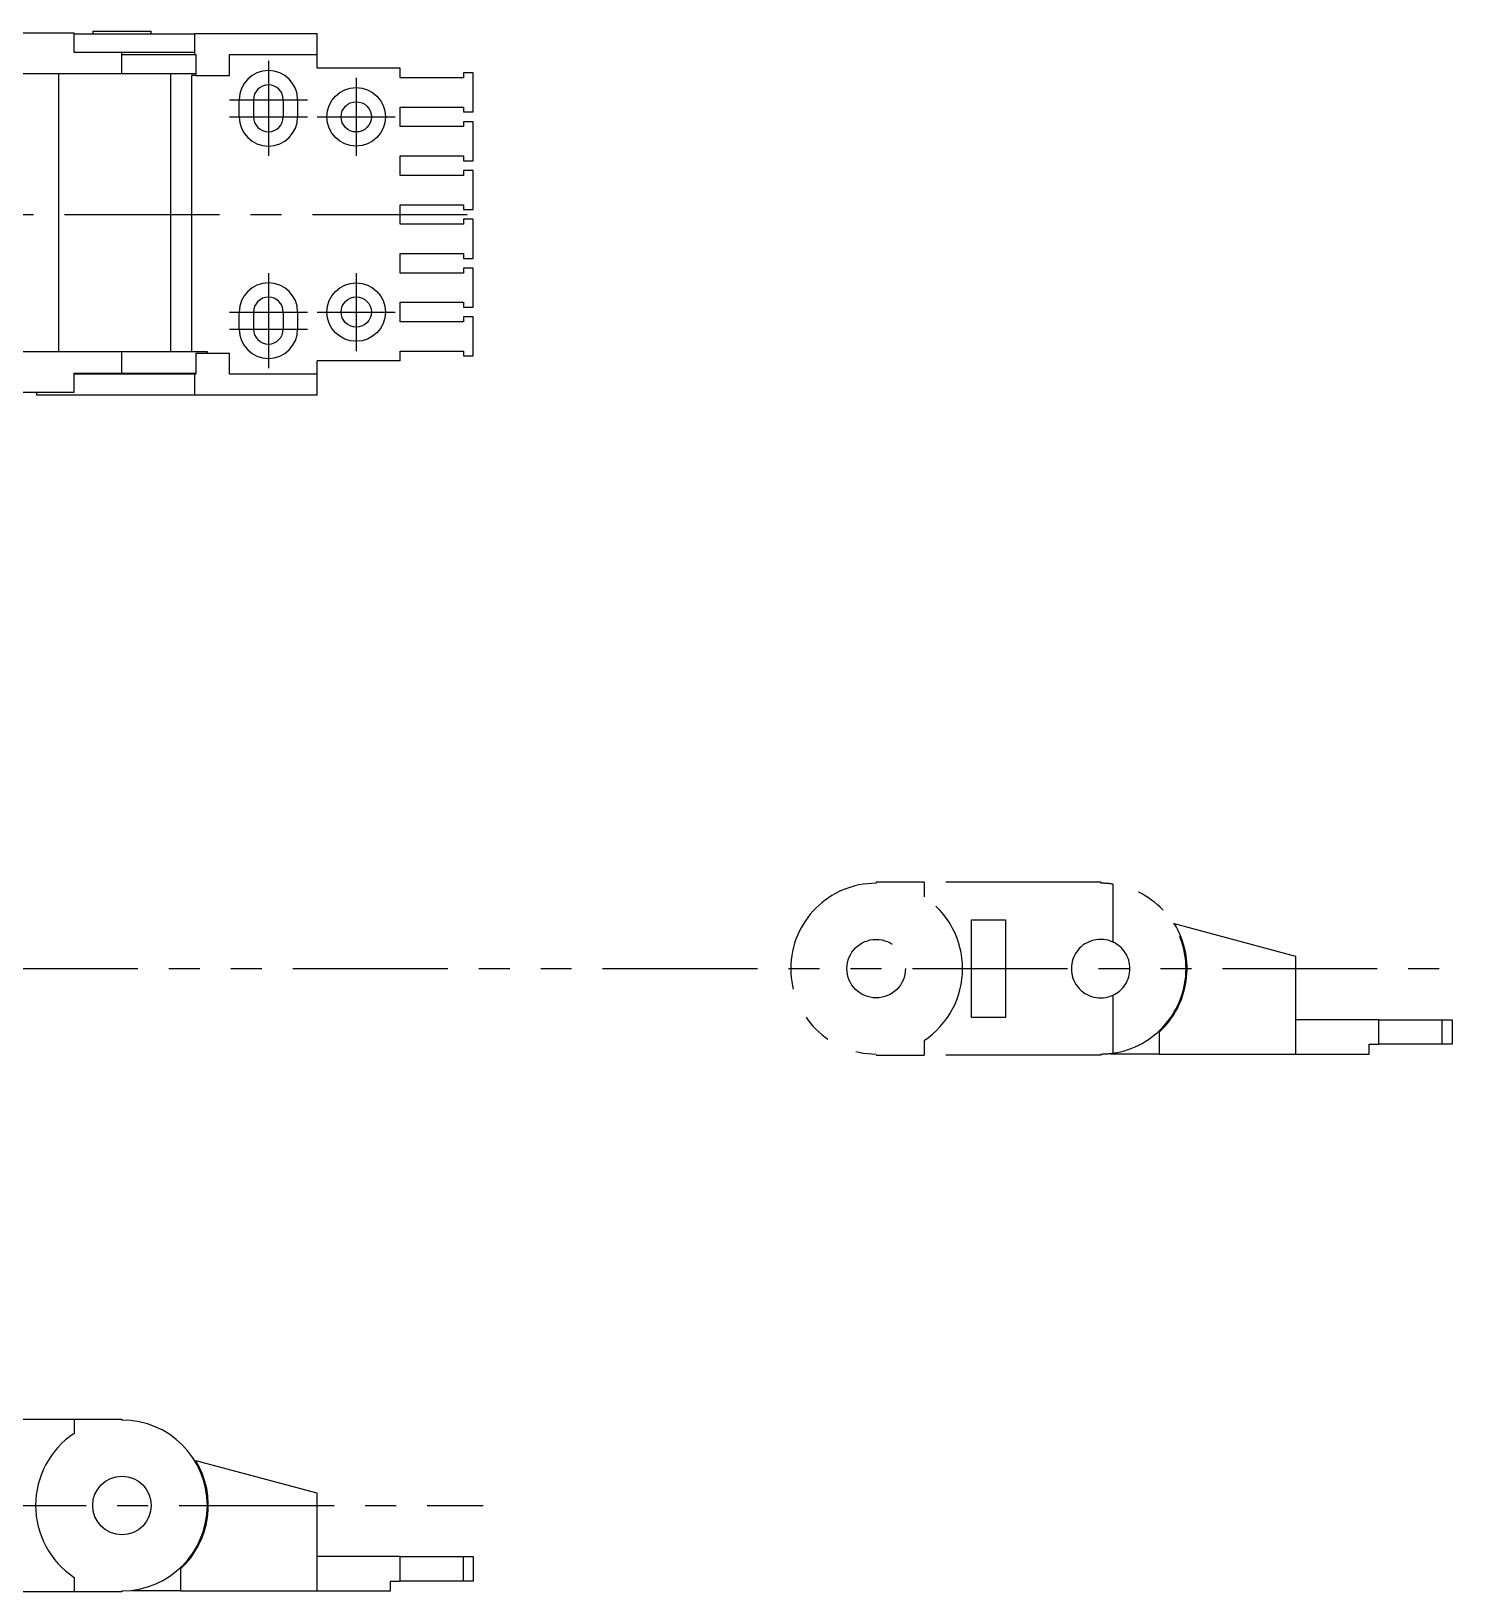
# Model space of a CAD drawing. Extents: x -175 to 589, y -294 to 74.
# Drawn here: x 296 to 589.1, y -245.4 to 74.4 of the extents above; entities that cross this region are included whole.
import ezdxf

# ---------------------------------------------------------------- set-up
doc = ezdxf.new("R2010")
doc.units = 0
doc.linetypes.add('CENTER', pattern=[50.8, 31.75, -6.35, 6.35, -6.35])
doc.linetypes.add('PHANTOM', pattern=[63.5, 31.75, -6.35, 6.35, -6.35, 6.35, -6.35])
doc.layers.get('0').update_dxf_attribs({"linetype": 'CONTINUOUS'})
doc.layers.add('CENTER', color=1, linetype='CONTINUOUS')

msp = doc.modelspace()

# ---------------------------------------------------------------- linework, layer by layer
at = {"color": 7, "linetype": 'CONTINUOUS'}
for p, q in [((304.786736, 74), (268.586736, 74)), ((304.786736, 70.05), (304.786736, 74)), ((304.786744, 73.85), (329.451669, 73.85)), ((308.586736, 74.4), (320.586736, 74.4)), ((308.586736, 74.4), (308.586736, 73.85)), ((320.586736, 73.85), (320.586736, 74.4)), ((329.451669, 73.85), (329.451669, 69.6)), ((354.586736, 73.85), (329.451669, 73.85)), ((354.586736, 69.6), (354.586736, 73.85)), ((314.586736, 70.05), (304.786736, 70.05)), ((314.586736, 65.7), (314.586736, 70.05)), ((329.451669, 70.05), (314.586736, 70.05)), ((314.586736, 69.6), (329.451669, 69.6)), ((329.451669, 69.6), (329.732352, 69.6)), ((329.732352, 69.6), (329.732352, 65.35)), ((336.586736, 69.6), (354.586736, 69.6)), ((336.586736, 65.35), (336.586736, 69.6)), ((354.586736, 66.85), (354.586736, 69.6)), ((286.586736, 65.7), (314.586736, 65.7)), ((301.586736, 65.7), (301.586736, 8.7)), ((314.586736, 65.7), (329.732352, 65.7)), ((324.586736, 8.7), (324.586736, 65.7)), ((328.835947, 65.35), (328.835947, 8.7)), ((329.732352, 65.35), (328.835947, 65.35)), ((329.732352, 65.35), (336.586736, 65.35)), ((371.586736, 66.85), (354.586736, 66.85)), ((371.586736, 64.85), (371.586736, 66.85)), ((384.586736, 64.85), (371.586736, 64.85)), ((386.586736, 65.85), (384.586736, 65.85)), ((384.586736, 65.85), (384.586736, 64.85)), ((386.586736, 57.85), (386.586736, 65.85)), ((338.586736, 56.85), (338.586736, 60.35)), ((341.536736, 60.35), (341.536736, 56.85)), ((347.636736, 60.35), (347.636736, 56.85)), ((350.586736, 60.35), (350.586736, 56.85)), ((371.586736, 58.85), (384.586736, 58.85)), ((371.586736, 54.85), (371.586736, 58.85)), ((384.586736, 58.85), (384.586736, 57.85)), ((384.586736, 57.85), (386.586736, 57.85)), ((384.586736, 54.85), (371.586736, 54.85)), ((386.586736, 55.85), (384.586736, 55.85)), ((384.586736, 55.85), (384.586736, 54.85)), ((386.586736, 47.85), (386.586736, 55.85)), ((371.586736, 48.85), (384.586736, 48.85)), ((371.586736, 44.85), (371.586736, 48.85)), ((384.586736, 48.85), (384.586736, 47.85)), ((384.586736, 44.85), (371.586736, 44.85)), ((384.586736, 47.85), (386.586736, 47.85)), ((386.586736, 45.85), (384.586736, 45.85)), ((384.586736, 45.85), (384.586736, 44.85)), ((386.586736, 37.85), (386.586736, 45.85)), ((371.586736, 34.85), (371.586736, 38.85)), ((371.586736, 38.85), (384.586736, 38.85)), ((384.586736, 38.85), (384.586736, 37.85)), ((384.586736, 37.85), (386.586736, 37.85)), ((384.586736, 35.85), (384.586736, 34.85)), ((386.586736, 35.85), (384.586736, 35.85)), ((386.586736, 27.85), (386.586736, 35.85)), ((384.586736, 34.85), (371.586736, 34.85)), ((371.586736, 28.85), (384.586736, 28.85)), ((371.586736, 24.85), (371.586736, 28.85)), ((384.586736, 28.85), (384.586736, 27.85)), ((384.586736, 27.85), (386.586736, 27.85)), ((384.586736, 25.85), (384.586736, 24.85)), ((386.586736, 25.85), (384.586736, 25.85)), ((386.586736, 17.85), (386.586736, 25.85)), ((384.586736, 24.85), (371.586736, 24.85)), ((338.586736, 13.35), (338.586736, 16.85)), ((341.536736, 16.85), (341.536736, 13.35)), ((347.636736, 16.85), (347.636736, 13.35)), ((350.586736, 16.85), (350.586736, 13.35)), ((371.586736, 18.85), (384.586736, 18.85)), ((371.586736, 14.85), (371.586736, 18.85)), ((384.586736, 18.85), (384.586736, 17.85)), ((384.586736, 17.85), (386.586736, 17.85)), ((384.586736, 14.85), (371.586736, 14.85)), ((384.586736, 15.85), (384.586736, 14.85)), ((386.586736, 15.85), (384.586736, 15.85)), ((386.586736, 7.85), (386.586736, 15.85)), ((314.586736, 8.7), (286.586736, 8.7)), ((314.586736, 4.35), (314.586736, 8.7)), ((332.086736, 8.7), (314.586736, 8.7)), ((329.732352, 8.35), (329.732352, 4.1)), ((336.586736, 8.35), (329.732352, 8.35)), ((332.086736, 8.35), (332.086736, 8.7)), ((336.586736, 4.1), (336.586736, 8.35)), ((371.586736, 6.85), (354.586736, 6.85)), ((354.586736, 4.1), (354.586736, 6.85)), ((371.586736, 8.85), (384.586736, 8.85)), ((371.586736, 6.85), (371.586736, 8.85)), ((384.586736, 8.85), (384.586736, 7.85)), ((384.586736, 7.85), (386.586736, 7.85)), ((304.786736, 4.35), (314.586736, 4.35)), ((304.786736, 0.4), (304.786736, 4.35)), ((329.451669, 4.1), (304.786744, 4.1)), ((308.586736, 4.35), (308.586736, 4.1)), ((314.586736, 4.35), (329.732352, 4.35)), ((320.586736, 4.1), (320.586736, 4.35)), ((324.586736, 4.1), (324.586736, 4.35)), ((329.451669, 4.1), (329.451669, -0.15)), ((329.732352, 4.1), (329.451669, 4.1)), ((354.586736, 4.1), (336.586736, 4.1)), ((354.586736, -0.15), (354.586736, 4.1)), ((268.586736, 0.4), (304.786736, 0.4)), ((297.086736, 0.4), (297.086736, -0.15)), ((329.451669, -0.15), (297.086736, -0.15)), ((354.586736, -0.15), (329.451669, -0.15)), ((268.586736, -210), (304.786736, -210)), ((304.786736, -210), (314.586736, -210)), ((304.786736, -210), (304.786736, -212.960597)), ((314.586736, -210), (314.586736, -210.2)), ((354.586736, -225.2), (329.732352, -218.540288)), ((354.586736, -245.2), (354.586736, -225.2)), ((371.586736, -238.2), (354.586736, -238.2)), ((371.586736, -243.2), (371.586736, -238.2)), ((371.586736, -238.2), (384.586736, -238.2)), ((384.586736, -243.2), (384.586736, -238.2)), ((384.586736, -238.2), (386.586736, -238.2)), ((386.586736, -238.2), (386.586736, -243.2)), ((304.786736, -242.439403), (304.786736, -245.4)), ((326.586736, -240.711149), (326.586736, -245.2)), ((304.786736, -245.4), (268.586736, -245.4)), ((314.586736, -245.4), (304.786736, -245.4)), ((314.586736, -245.2), (314.586736, -245.4)), ((316.586736, -245.2), (316.586736, -245.085339)), ((326.586736, -245.2), (316.586736, -245.2)), ((326.586736, -245.2), (354.586736, -245.2)), ((354.586736, -245.2), (369.586736, -245.2)), ((369.586736, -243.2), (371.586736, -243.2)), ((369.586736, -245.2), (369.586736, -243.2)), ((384.586736, -243.2), (371.586736, -243.2)), ((386.586736, -243.2), (384.586736, -243.2))]:
    msp.add_line(p, q, dxfattribs=at)
at = {"color": 3, "linetype": 'PHANTOM'}
for p, q in [((478.945178, -100), (469.145178, -100)), ((469.145178, -100), (469.145178, -100.2)), ((515.145178, -100), (478.945178, -100)), ((478.945178, -100), (478.945178, -102.960597)), ((515.145178, -100), (515.145178, -100.2)), ((517.645178, -100.379492), (517.645178, -112.245644)), ((488.645178, -107.7), (495.645178, -107.7)), ((488.645178, -127.7), (488.645178, -107.7)), ((495.645178, -107.7), (495.645178, -127.7)), ((530.010111, -108.465079), (530.290794, -108.540288)), ((555.145178, -115.2), (530.290794, -108.540288)), ((222.586736, -117.7), (589.145178, -117.7)), ((555.145178, -135.2), (555.145178, -115.2)), ((517.645178, -123.154356), (517.645178, -135.020508)), ((495.645178, -127.7), (488.645178, -127.7)), ((527.145178, -130.711149), (527.145178, -135.2)), ((572.145178, -128.2), (555.145178, -128.2)), ((572.145178, -133.2), (572.145178, -128.2)), ((572.145178, -128.2), (585.145178, -128.2)), ((585.145178, -133.2), (585.145178, -128.2)), ((585.145178, -128.2), (587.145178, -128.2)), ((587.145178, -128.2), (587.145178, -133.2)), ((478.945178, -132.439403), (478.945178, -135.4)), ((570.145178, -133.2), (572.145178, -133.2)), ((570.145178, -135.2), (570.145178, -133.2)), ((585.145178, -133.2), (572.145178, -133.2)), ((587.145178, -133.2), (585.145178, -133.2)), ((469.145178, -135.4), (478.945178, -135.4)), ((515.145178, -135.4), (478.945178, -135.4)), ((515.145178, -135.2), (515.145178, -135.4)), ((517.145178, -135.2), (517.145178, -135.085339)), ((527.145178, -135.2), (517.145178, -135.2)), ((527.145178, -135.2), (555.145178, -135.2)), ((555.145178, -135.2), (570.145178, -135.2))]:
    msp.add_line(p, q, dxfattribs=at)
at = {"color": 7, "linetype": 'CONTINUOUS'}
for centre, radius in [((362.586736, 56.85), 6), ((362.586736, 56.85), 3.1), ((362.586736, 16.85), 6), ((362.586736, 16.85), 3.1), ((314.586736, -227.7), 6)]:
    msp.add_circle(centre, radius, dxfattribs=at)
at = {"color": 3, "linetype": 'PHANTOM'}
msp.add_circle((469.145178, -117.7), 6, dxfattribs=at)
at = {"color": 7, "linetype": 'CONTINUOUS'}
for centre, radius, start, end in [((344.586736, 60.35), 6, 0, 180), ((344.586736, 60.35), 3.05, 0, 180), ((344.586736, 56.85), 6, 180, 0), ((344.586736, 56.85), 3.05, 180, 0), ((344.586736, 16.85), 6, 0, 180), ((344.586736, 16.85), 3.05, 0, 180), ((344.586736, 13.35), 6, 180, 0), ((344.586736, 13.35), 3.05, 180, 0), ((314.586736, -227.7), 17.5, 270, 90), ((314.586736, -227.7), 17.7, 123.619316, 236.380684), ((314.586736, -227.7), 17.7, 312.684911, 31.164562)]:
    msp.add_arc(centre, radius, start, end, dxfattribs=at)
at = {"color": 3, "linetype": 'PHANTOM'}
for centre, radius, start, end in [((469.145178, -117.7), 17.5, 90, 270), ((515.145178, -117.7), 17.5, 81.786789, 90), ((515.145178, -117.7), 17.5, 278.213211, 81.786789), ((469.145178, -117.7), 17.7, 303.619316, 56.380684), ((515.145178, -117.7), 17.7, 312.684911, 31.164562), ((515.145178, -117.7), 6, 65.375682, 294.624318), ((515.145178, -117.7), 6, 294.624318, 65.375682), ((515.145178, -117.7), 17.5, 270, 278.213211)]:
    msp.add_arc(centre, radius, start, end, dxfattribs=at)
at = {"layer": 'CENTER', "color": 1, "linetype": 'CENTER'}
for p, q in [((344.586736, 68.35), (344.586736, 48.85)), ((336.586736, 60.35), (352.586736, 60.35)), ((336.586736, 56.85), (352.586736, 56.85)), ((-2, 36.85), (388.586736, 36.85)), ((344.586736, 24.85), (344.586736, 5.35)), ((336.586736, 16.85), (352.586736, 16.85)), ((336.586736, 13.35), (352.586736, 13.35)), ((72.308294, -227.7), (388.586736, -227.7))]:
    msp.add_line(p, q, dxfattribs=at)
at = {"layer": 'CENTER', "color": 1, "linetype": 'PHANTOM'}
for p, q in [((362.586736, 64.85), (362.586736, 48.85)), ((354.586736, 56.85), (370.586736, 56.85)), ((362.586736, 24.85), (362.586736, 8.85)), ((354.586736, 16.85), (370.586736, 16.85))]:
    msp.add_line(p, q, dxfattribs=at)

doc.saveas('drawing.dxf')
